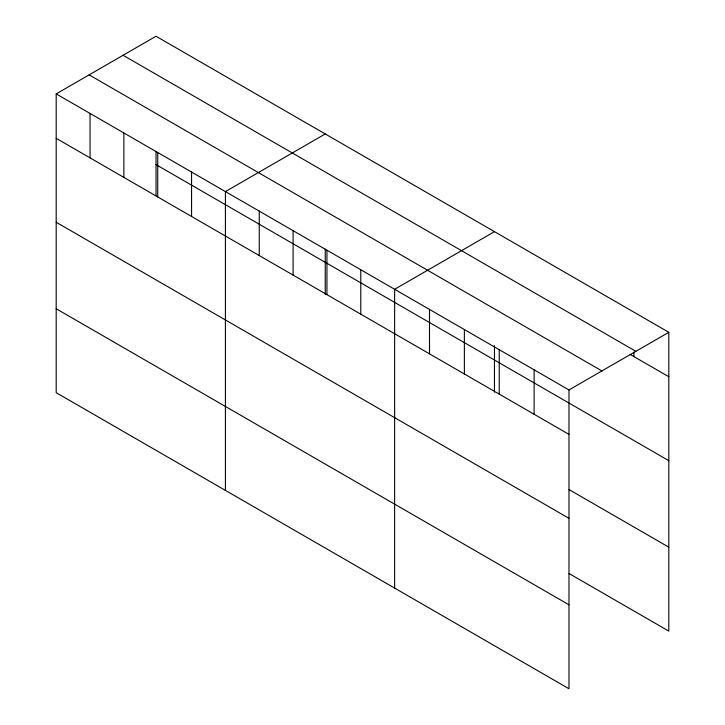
<?xml version="1.0" encoding="UTF-8"?>
<svg xmlns="http://www.w3.org/2000/svg" width="725" height="725" viewBox="0 0 725 725"><rect width="100%" height="100%" fill="white"/><g stroke="black" fill="none" stroke-linecap="round" stroke-linejoin="round"><path stroke-width="1.09" d="M56.188 93.887L568.98 389.95L568.98 688.75L56.188 392.687L56.188 93.887L156.02 36.25L668.812 332.313L668.812 631.112L569.043 573.511M325.244 133.953L225.412 191.59L225.412 490.39M494.459 231.647L394.636 289.284L394.636 588.093M568.98 389.95L668.812 332.313M123.078 55.272L635.87 351.326M630.07 354.371L668.812 376.737M89.13 74.865L601.922 370.928M156.02 164.62L668.812 460.683M56.188 138.321L568.98 434.375M569.043 489.574L668.812 547.167M56.188 222.258L568.98 518.321M56.188 308.75L568.98 604.804M633.94 352.169L633.94 356.609M534.117 369.813L534.117 414.247M499.244 349.686L499.244 394.11M494.459 345.662L494.459 392.18M464.372 329.549L464.372 373.982M429.499 309.421L429.499 353.845M360.787 269.745L360.787 314.179M326.939 250.207L326.939 294.64M325.244 249.074L325.244 294.477M293.099 230.668L293.099 275.101M259.251 211.129L259.251 255.553M191.563 172.042L191.563 216.476M157.724 152.504L157.724 196.937M156.02 151.371L156.02 195.668M123.875 132.965L123.875 177.398M90.036 113.426L90.036 157.86"/></g></svg>
